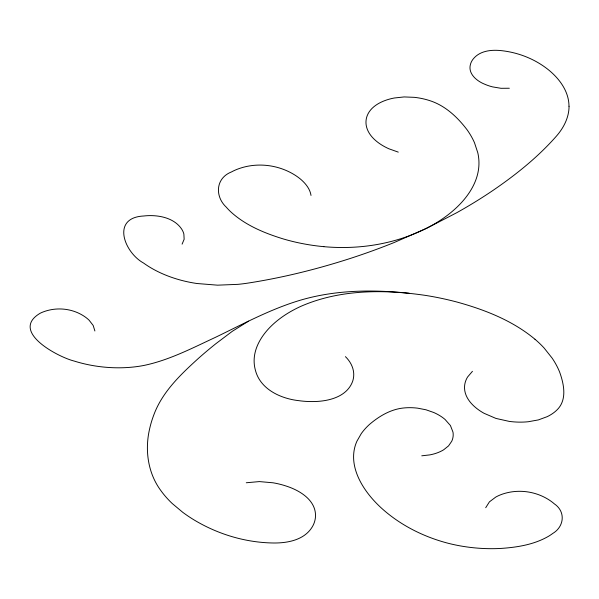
<?xml version="1.0" encoding="UTF-8"?>
<svg xmlns="http://www.w3.org/2000/svg" width="599" height="599" viewBox="0 0 599 599"><rect width="100%" height="100%" fill="white"/><g stroke="black" fill="none" stroke-linecap="round" stroke-linejoin="round"><path stroke-width="0.9" d="M569.05 106.263C569.072 114.986 565.703 123.416 560.791 130.515A127.931 78.409 7.2 0 1 556.523 136.003C538.209 156.863 516.413 174.354 493.583 190.01A642.817 393.985 7.2 0 1 456.797 212.69L426.533 228.339L394.292 242.468A642.817 393.985 7.2 0 1 349.232 258.79C316.07 269.43 282.151 277.816 247.716 283.132A127.931 78.409 7.2 0 1 237.9 284.353L217.557 285.169L197.004 283.514A87.709 53.76 7.2 0 1 143.573 263.051C124.203 252.441 110.77 217.504 143.917 215.984A36.427 22.328 7.2 0 1 152.401 215.647C163.19 216.007 175.02 219.466 181.445 228.758A34.592 21.197 7.2 0 1 183.863 233.999L184.148 239.263L182.096 244.152M485.707 507.72L489.405 501.872L495.762 497.08A43.532 26.678 7.2 0 1 504.096 493.583C518.172 489.301 533.896 491.143 546.655 498.45A45.284 27.756 7.2 0 1 554.277 503.811C566.018 511.726 564.108 526.783 552.727 533.462A67.395 41.309 7.2 0 1 548.452 536.322C534.121 544.626 517.304 547.314 501.004 548.429A110.538 67.747 7.2 0 1 466.906 546.954L462.668 546.31A105.664 64.767 7.2 0 1 446.397 542.806C422.347 536.27 399.488 524.604 381.039 507.735A150.791 92.426 7.2 0 1 367.951 493.441C358.389 480.877 350.947 464.659 354.481 448.569A98.019 60.08 7.2 0 1 356.937 441.178L361.242 433.669A106.892 65.516 7.2 0 1 369.478 424.444C378.912 416.357 390.271 409.544 402.813 408.076A39.714 24.342 7.2 0 1 417.608 408.159L425.986 409.783L433.788 412.516A40.148 24.604 7.2 0 1 445.042 419.442L450.426 425.537L452.986 432.134A40.245 24.664 7.2 0 1 451.743 441.238L448.561 445.873L443.657 449.797A39.938 24.477 7.2 0 1 429.91 454.881L421.763 455.809M472.446 371.313L467.587 377.003A51.364 31.485 7.2 0 0 464.547 388.437C464.809 394.831 468.358 400.596 472.813 404.999A51.776 31.732 7.2 0 0 484.059 413.303L495.927 418.416L509.217 421.389A51.529 31.582 7.2 0 0 528.251 421.741L538.336 419.921L547.209 416.657A50.975 31.245 7.2 0 0 558.687 408.091C566.946 398.043 563.674 383.36 559.676 372.196A137.201 84.092 7.2 0 0 552.128 358.12L544.162 348.079A125.812 77.114 7.2 0 0 534.944 339.229M248.518 321.146L232.3 331.307L215.91 343.669A684.425 419.487 7.2 0 0 198.269 358.516C180.381 374.757 161.955 392.27 153.584 415.549A256.896 157.455 7.2 0 0 149.548 429.206C144.703 450.096 147.916 473.255 160.929 490.671A125.663 77.016 7.2 0 0 172.242 503.527L182.688 512.265A136.827 83.86 7.2 0 0 194.098 519.947C217.437 533.986 244.37 542.252 271.632 542.956C286.899 543.428 305.31 540.313 313.082 525.428A58.844 36.067 7.2 0 0 315.456 517.102C316.631 500.584 300.054 490.514 286.322 486.103A55.872 34.248 7.2 0 0 273.077 482.801L259.382 481.589L246.271 482.764M509.337 88.24L501.004 88.3L492.618 86.892A34.592 21.197 7.2 0 1 484.771 84.242C476.856 81.127 467.579 73.647 470.529 64.078A36.427 22.328 7.2 0 1 473.068 59.166C480.009 50.316 492.318 49.477 502.643 50.788C519.363 52.832 535.603 59.406 548.721 70.023A87.709 53.76 7.2 0 1 568.975 106.255M323.864 246.668C361.609 250.09 400.783 243.201 433.863 224.296A181.115 111.01 7.2 0 0 452.589 211.118C466.898 198.958 479.365 181.737 478.953 162.164A117.733 72.157 7.2 0 0 477.807 152.805L474.513 142.809A128.388 78.694 7.2 0 0 467.018 129.706C457.853 117.651 446.21 106.54 431.737 101.313A47.703 29.239 7.2 0 0 414.351 97.338L404.138 96.933L394.337 97.996A48.22 29.553 7.2 0 0 379.496 103.013C374.21 105.806 369.358 110.021 367.187 115.727A48.452 29.695 7.2 0 0 366.191 125.154C367.12 131.241 370.953 136.46 375.506 140.421A48.07 29.463 7.2 0 0 388.923 148.792L398.268 152.124M409.177 293.263C370.976 289.25 331.539 289.856 294.738 301.956C267.057 310.963 241.367 324.845 215.236 337.439C192.062 348.206 168.97 360.276 143.745 365.48A88.143 54.022 7.2 0 1 133.442 367.015A92.59 56.748 7.2 0 1 74.006 361.002C58.028 357.011 9.374 331.419 40.14 313.27A38.456 23.571 7.2 0 1 47.516 310.529C59.428 307.287 72.614 309.069 83.119 315.591A36.517 22.38 7.2 0 1 89.101 320.21L93.182 325.459L94.889 330.985M534.944 339.229C512.624 320.607 484.943 309.773 457.217 302.113A193.544 118.624 7.2 0 0 425.702 295.434C384.229 289.295 339.97 289.242 300.93 306.314A141.873 86.96 7.2 0 0 272.56 324.778C261.718 334.878 252.598 349.224 254.335 364.649A86.503 53.019 7.2 0 0 255.354 370.017C260.123 389.215 280.602 398.605 298.691 400.649A58.118 35.626 7.2 0 0 312.588 401.57C327.675 401.54 346.596 397.339 352.556 381.57A55.872 34.248 7.2 0 0 353.695 373.192C353.253 366.843 349.936 361.017 345.428 356.645M311.016 195.431C310.11 189.336 306.156 184.222 301.716 180.172A52.285 32.047 7.2 0 0 292.746 173.77C277.442 164.98 258.573 162.629 241.644 167.757A54.389 33.334 7.2 0 0 231.446 171.95C215.385 178.27 214.839 196.562 226.295 207.179A80.947 49.612 7.2 0 0 230.637 211.717C245.418 225.344 264.518 233.176 283.484 238.994A132.761 81.374 7.2 0 0 323.864 246.668"/></g></svg>
